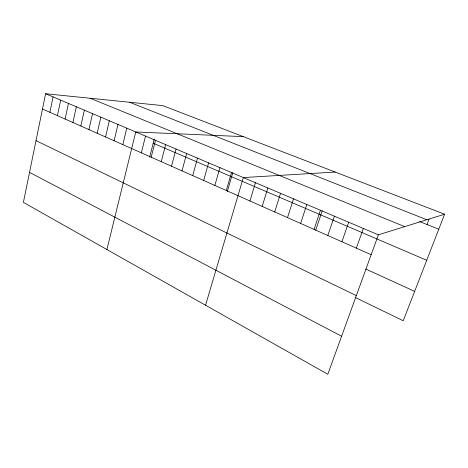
<?xml version="1.0" encoding="UTF-8"?>
<svg xmlns="http://www.w3.org/2000/svg" width="468" height="468" viewBox="0 0 468 468"><rect width="100%" height="100%" fill="white"/><g stroke="black" fill="none" stroke-linecap="round" stroke-linejoin="round"><path stroke-width="0.7" d="M444.6 214.215L162.747 105.61L45.595 93.735L23.4 202.375L327.805 374.265L378.39 234.825L444.6 214.215L403.229 320.767L355.469 297.566M49.883 112.291L53.077 96.905M57.424 115.631L60.694 100.134M65.093 119.03L68.445 103.422M72.903 122.493L76.331 106.762M80.847 126.015L84.363 110.167M88.938 129.601L92.535 113.636M97.174 133.251L100.866 117.164M105.563 136.972L109.342 120.762M114.104 140.757L117.983 124.424M122.809 144.618L126.781 128.156M106.903 249.526L135.749 131.958L243.266 136.638M141.336 152.831L145.519 136.094M149.684 157.055L154.27 139.008M151.187 157.201L155.487 140.324M161.249 161.659L165.66 144.635M171.522 166.21L176.056 149.046M182.011 170.861L186.668 153.545M192.722 175.611L197.514 158.143M203.674 180.467L208.599 162.841M214.859 185.422L219.925 167.643M226.296 190.494L231.508 172.552M227.302 191.5L232.795 172.622M205.546 305.23L243.348 177.577L335.193 172.06M249.947 200.977L255.464 182.707M262.179 206.4L267.854 187.966M274.693 211.951L280.543 193.343M287.504 217.626L293.524 198.847M300.62 223.441L306.821 204.487M314.051 229.396L320.44 210.261M315.719 230.256L322.212 210.846M327.811 235.498L334.392 216.175M341.909 241.745L348.695 222.236M356.359 248.151L363.355 228.454M427.038 224.529L429.109 219.118M129.56 102.246L426.816 219.755M419.585 221.557L438.779 229.215M90.154 98.251L404.732 226.629M45.595 93.735L378.39 234.825M153.2 143.208L426.722 260.261M42.477 109.003L371.177 254.721M365.818 269.041L414.642 291.377M36.013 140.64L356.335 295.618M29.531 172.376L341.599 336.24"/></g></svg>
